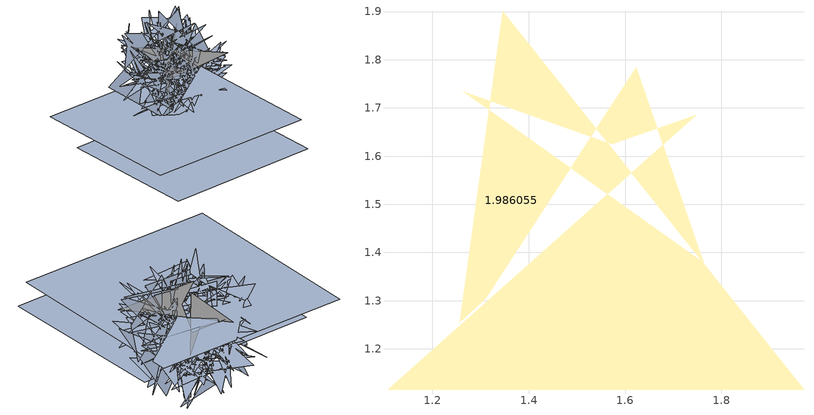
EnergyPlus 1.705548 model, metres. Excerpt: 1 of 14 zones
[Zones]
1.986055
 floor outside: 1.31,1.3,1.09 1.62,1.78,1.69 1.76,1.38,1.43 1.26,1.73,1.61 1.57,1.62,1.54 1.75,1.69,1.9 1.11,1.11,1.67 1.97,1.12,1.7 1.35,1.9,1.67 1.26,1.26,1.66
shading: 1.2,1.69,1.3 1.39,1.76,1.45 1.94,1.94,1.94 1.67,1.22,1.58 1.87,1.54,1.85 1.2,1.74,1.08 1.11,1.05,1.54 1.82,1.68,1.14 1.12,1.8,1.83 1.74,1.44,1.7 1.77,1.27,1.08 1.35,1.31,1.34 1.01,1.44,1.77 1.1,1.58,1.41 1.07,1.81,1.83 1.71,1.17,1.67 1.99,1.26,1.69 1.89,1.23,1.09 1.8,1.03,1.69 1.35,1.35,1.57 1.73,1.51,1.3 1.74,1.47,1.78 1.29,1.61,1.54 1.83,1.63,1.38 1.09,1.76,1.34 1.03,1.08,1.27 1.61,1.06,1.76 1.15,1.4,1.63 1.48,1.96,1.35 1.87,1.66,1.97 1.94,1.46,1.07 1.41,1.83,1.45 1.38,1.87,1.54 1.35,1.88,1.03 1.32,1.45,1.52 1.62,1.31,1.39 1.15,1.61,1.93 1.01,1.08,1.66 1.5,1.42,1.81 1.84,1.12,1.32 1.05,1.56,1.87 1.58,1,1.8 1.15,1.07,1.86 1.53,1.31,1.74 1.57,1.45,1.61 1.95,1.88,1.91 1.27,1.05,1.57 1.15,1.94,1.19 1.97,1.7,1.28 1.43,1.74,1.14 1.88,1.04,1.9 1.03,1.43,1.07 1.05,1.08,1.03 1.23,1.92,1.67 1.91,1.91,1.14 1.48,1.29,1.54 1.23,1.53,1.5 1.16,1.88,1.28 1.4,1.26,1.47 1.16,1.01,1.81 1.82,1.27,1.42 1.67,1.24,1.27 1.89,1.1,1.75 1.66,1.26,1.6 1.61,1.19,1.61 1.03,1.11,1.55 1.13,1.88,1.57 1.38,1.26,1.89 1.6,1.41,1.09 1.85,1.6,1.97 1.99,1.71,1.57 1.63,1.52,1.88 1.1,1.21,1.54 1.81,1.62,1.95 1.62,1.84,1.95 1.99,1.69,1.26 1.02,1.05,1.93 1.63,1.96,1.37 1.86,1.38,1.26 1.96,1.81,1.65 1.4,1.01,1.5 1.3,1.53,1.62 1.96,1.33,1.52 1.73,1.65,1.37 1.21,1.36,1.89 1.6,1.97,2 1.44,1.74,1.41 1.39,1.45,1.43 1.41,1.41,1.57 1.8,1.41,1.32 1.32,1.29,1.91 1.2,1.81,1.72 1.22,1.66,1.51 1.66,1.51,1.76 1.52,1.94,1.05 1.28,1.85,1.54 1.71,1.11,1.13 1.64,1.79,1.97 1.49,1.96,1.96 1.4,1.66,1.3 1.56,1.91,1.42 1.44,1.14,1.45 1.2,1.14,1.18 1.14,1.97,1.54 1.12,1.19,1.41 1.66,1.65,1.13 1.28,1.31,1.2 1.22,1.05,1.12 1.71,1.21,1.81 1.85,1.64,1.25 1.43,1.04,1.26 1.12,1.88,1.75 1.14,1.66,1.96 1.71,1.94,1.48 1.11,1.61,1.38 1.94,1.62,1.7 1.57,1.31,1.96 1.58,1.47,1.25 1.47,1.32,1.69 1.51,1.21,1.78; 1.16,1.03,1.37 1.48,1.88,1.94 1.73,1.36,1.59 1.02,1.09,1.72 1.55,1.31,1.91 1.42,1.21,1.32 1.23,1.68,1.99 1.55,1.1,1.68 1.41,1.26,1.27 1.47,1.39,1.51 1.16,1.1,1.84 1.39,1.06,1.01 1.48,1.55,1.58 1.7,1.93,1.97 1.36,1.57,1 1.96,2,1.09 1.34,1.44,1.3 1.21,1.2,1.46 1.68,1.96,1.54 1.96,1.9,1.36 1.34,1.77,1.03 1.56,1.22,1.9 1.6,1.25,1.22 1.03,1.11,1.25 1.88,1.31,1.71 1.44,1.62,1.34 1.12,1.92,1.26 1.46,1.91,1.34 1.87,1.25,1.89 1.59,1.86,1.32 1.81,1.67,1.3 1.29,1.38,1.83 1.47,1.07,1.4 1.97,1.74,1.39 1.23,1.28,1.62 1.57,1.53,1.13 1.07,1.49,1.18 1.19,1.12,1.91 1.48,1.85,1.66 1.95,1.63,1.85 1.54,1.87,1.41 1.17,1.9,1.08 1.13,1.17,1.73 1.43,1.85,1.96 1.71,1.67,1.84 1.09,1.28,1.28 1.25,1.4,2 1.45,1.09,1.17 1.07,1.32,1.42 1.52,1.22,1.58 1.83,1.03,1.73 1.14,1.09,1.66 1.82,1.2,1.17 1.87,1.17,1.52 1.37,1,1.77 1.91,1.84,1.96 1.04,1.99,1.25 1.05,1.07,1.23 1.74,1.16,1.28 1.23,1.13,1.13 1.21,1.17,1.37 1.4,1.59,1.65 1.28,1.91,1.7 1.67,1.41,1.21 1.93,1.88,1.37 1.87,1.6,1.12 1.16,1.16,1.04 1.2,1.96,1.84 1.93,1.89,1.05 1.42,1.89,1.16 1.01,1.46,1.28 1.76,1.18,1.25 1.27,1.95,1.36 1.7,1.21,1.51 1.77,1.47,1.18 1.02,1.24,1.36 1.83,1.35,1.68 1.97,1.43,1.47 1.77,1.57,1.25 1.43,1.92,1.25 1.07,1.64,1.48 1.29,1.09,1.38 1.15,1.85,1.93 1.57,1.75,1.81 2,1.77,1.14 1.93,1.08,1.48 1.4,1.24,1.13 1.62,1.32,1.68 1.39,1.32,1.1 1.01,1.67,1.91 1.27,1.92,1.97 1.22,1.93,1.41 1.3,1.06,1.19 1.5,1.72,1.03 1.86,1.03,1.72 1.47,1.43,1.87 1.78,1.8,1.25 1.29,1.16,1.97 1.98,1.58,1.06 1.27,1.34,1.95 1.86,1.34,1.99 1.71,1.75,1.41 1.78,1.6,1.56 1.84,1.2,1.46 1.8,1.86,1.09 1.13,1.04,1.65 1.55,1.59,1.43 1.5,1.19,1.3 1.57,1.42,1.58 1.93,1.6,1.87 1.91,1.17,1.47 1.76,1.98,1.91 1.56,1.75,1.43 1.63,1.53,1.73 1.1,1.02,1.33 1.61,1.84,1.9 1.6,1.32,1.4 1.34,1.19,1.11 1.65,1.05,1.02 1.01,1.01,1.02; 1.75,1.36,1.23 1.01,1.17,1.08 1.37,1.94,1.57 1.57,1.1,1.32 1.94,1.12,1.67 1.21,1.69,1.88 1.65,1.73,1 1.56,1.99,1.83 1.62,1.29,1.37 1.28,1.73,1.75 1.76,1.99,1.24 1.62,1.26,1.46 1.16,1.13,1.18 1.59,1.34,1.03 1.34,1.71,1.44 1.7,1.7,1.76 1.09,1.53,1.15 1.93,1.38,1.57 1.57,1.31,1.54 1.42,1.22,1.97 1.92,1.39,1.27 1.24,1.16,1.85 1.63,1.15,1.65 1.91,1.06,1.28 1.27,1.29,1.46 1.72,1.3,1.46 1.47,1.35,1.62 1.04,1.3,1.38 1.22,1.44,1.8 1.08,1.83,1.74 1.77,1.81,1.92 1.83,1.59,1.3 1.91,1.83,1.99 1.13,1.56,1.69 1.17,1.53,1.76 1.11,1.11,1.39 1.42,1.66,1.14 1.51,1.69,1.19 1.78,1.13,1.42 1.46,1.83,1.69 1.87,1.02,1.68 1.83,1.64,1.37 1.88,1.69,1.89 1.35,1,1.41 1.79,1.77,1.67 1.87,1.21,1.29 1.94,1.76,1.71 1.6,1.85,1.78 1.7,1.77,1.23 1.21,1.9,1.91 1.83,1.65,1.09 1.04,1.6,1.05 1.99,1.28,1.3 1.96,1.52,1.19 1.31,1.04,1.24 1.41,1.71,1.84 1.04,1.61,1.62 1.85,1.08,1.56 1.77,1.68,1.05 1.56,1.32,1.64 1.56,1.07,1.95 1.51,1.87,1.6 1.2,1.52,1.86 1.85,1.01,1.62 1.21,1.12,1.58 1.03,1.83,1.91 1.45,1.97,1.64 1.84,1.8,1.69 1.44,1.81,1.05 1.74,1.16,1.33 1.69,1.46,1.3 1.22,1.35,1.79 1.64,1.46,1.12 1.25,1.18,1.35 1.15,1.22,1.35 1.93,1.47,1.43 1.46,1.53,1.04 1.79,1.43,1.78 1.12,1.32,1.69 1.64,1.84,1.5 1.43,1.87,1 1.7,1.04,1.64 1.17,1.03,1.8 1.41,1.02,1.29 1.84,1.08,1.89 1.27,1.35,1.4 1.62,1.27,1.03 1.57,1.64,1.83 1.8,1.19,1.26 1.77,1.73,1.33 1.31,1.48,1.27 1.97,1.91,1.39 1.68,1.62,1.58 1.75,1.75,1.23 1.56,1.66,1.74 1.3,1.38,1.32 1.62,1.31,1.71 1.57,1.46,1.31 1.41,1.61,1.18 1.86,1.87,1.07 1.48,1.15,1.62 1.23,1.08,1.39 1.09,1.56,1.12 1.43,1.74,1.49 1.89,1.7,1.4 1.39,1.81,1.3 1.78,1.9,1.57 1.44,1.38,1.37 1.64,1.02,1.49 1.68,1.95,1.58 1.6,1.25,1.84 1.4,1.9,1.27 1.27,1.92,1.17 1.25,1.27,1.36 1.8,1.77,1.65 1.6,1.19,1.52 1.94,1.37,1.25 1.53,1.6,1.57 1.29,1.7,1.49 1.99,1.06,1.57; 1.9,-0.15,1.42 1.96,1.7,1.36 0,1.76,1.36 -0.06,-0.09,1.42; 1.88,-0.28,1.13 1.91,1.4,1.08 0.1,1.44,1.08 0.06,-0.25,1.13
[WindowProperty:AirflowControl]
1.83516: Airflow Source=1.6477; Airflow Destination=1.914851; Maximum Flow Rate {m3/s-m}=1.68658; Airflow Control Type=1.58935; Airflow Is Scheduled=1.414669; Airflow Multiplier Schedule=1.775321
[WindowProperty:StormWindow]
Window=1.988366; Storm Glass Layer=1.610445; Distance Between Storm Glass Layer and Adjacent Glass {m}=1.259529; Month that Storm Glass Layer is Put On=1.453817; Day of Month that Storm Glass Layer is Put On=1.38383; Month that Storm Glass Layer is Taken Off=1.242656; Day of Month that Storm Glass Layer is Taken Off=1.157085
[Zone]
1.776584: Type=1.585071; Multiplier=1.302202; Ceiling Height {m}=1.176137; Volume {m3}=1.415844; Floor Area {m2}=1.299691; Zone Inside Convection Algorithm=1.276751; Zone Outside Convection Algorithm=1.147267; Part of Total Floor Area=1.068129
[ZoneGroup]
1.737555: Zone List=1.776087; Zone List Multiplier=1.647977
[WindowShadingControl]
1.629447: Zone=1.00843; Shading Type=1.380292; Construction with Shading=1.243748; Shading Control Type=1.432373; Schedule=1.217022; Setpoint {W/m2, W or deg C}=1.749; Shading Control Is Scheduled=1.68279; Glare Control Is Active=1.729748; Shading Device Material=1.731391; Type of Slat Angle Control for Blinds=1.23641; Slat Angle Schedule=1.379008; Setpoint 2 {W/m2 or deg C}=1.415753; Daylighting Control Object=1.599402; Multiple Surface Control Type=1.104302; Fenestration Surface 1=1.609562; Fenestration Surface 2=1.471406; Fenestration Surface 3=1.4405; Fenestration Surface 4=1.806837; Fenestration Surface 5=1.074464; Fenestration Surface 6=1.60917; Fenestration Surface 7=1.679796; Fenestration Surface 8=1.381188; Fenestration Surface 9=1.724703; Fenestration Surface 10=1.788579
[InternalMass]
1.628579: Construction=1.507249; Zone=1.179283; Surface Area {m2}=1.676548
[SurfaceProperty:HeatBalanceSourceTerm]
1.774439: Inside Face Heat Source Term Schedule=1.933377; Outside Face Heat Source Term Schedule=1.747273
[SurfaceControl:MovableInsulation]
Insulation Type=1.120954; Surface=1.491307; Material=1.093565; Schedule=1.584337
[SurfaceProperty:OtherSideCoefficients]
1.906884: Combined Convective/Radiative Film Coefficient {W/m2-K}=1.49216; Constant Temperature {C}=1.265079; Constant Temperature Coefficient=1.797578; External Dry-Bulb Temperature Coefficient=1.333809; Ground Temperature Coefficient=1.261434; Wind Speed Coefficient=1.057111; Zone Air Temperature Coefficient=1.371923; Constant Temperature Schedule=1.009456; Sinusoidal Variation of Constant Temperature Coefficient=1.288448; Period of Sinusoidal Variation {hr}=1.064203; Previous Other Side Temperature Coefficient=1.336241; Minimum Other Side Temperature Limit {C}=1.409716; Maximum Other Side Temperature Limit {C}=1.458028
[SurfaceProperty:OtherSideConditionsModel]
1.694377: Type of Modeling=1.278971
[SurfaceProperty:Underwater]
1.331769: Distance from Surface Centroid to Leading Edge of Boundary Layer {m}=1.691135; Free Stream Water Temperature Schedule {C}=1.247254; Free Stream Water Velocity Schedule {m/s}=1.113749
[Foundation:Kiva]
1.597211: Interior Horizontal Insulation Material=1.835486; Interior Horizontal Insulation Depth {m}=1.242182; Interior Horizontal Insulation Width {m}=1.095031; Interior Vertical Insulation Material=1.005173; Interior Vertical Insulation Depth {m}=1.806179; Exterior Horizontal Insulation Material=1.99636; Exterior Horizontal Insulation Depth {m}=1.083716; Exterior Horizontal Insulation Width {m}=1.535453; Exterior Vertical Insulation Material=1.976325; Exterior Vertical Insulation Depth {m}=1.452965; Wall Height Above Grade {m}=1.062778; Wall Depth Below Slab {m}=1.801638; Footing Wall Construction=1.817662; Footing Material=1.259275; Footing Depth {m}=1.902881; Custom Block 1 Material=1.754228; Custom Block 1 Depth {m}=1.79119; Custom Block 1 X Position {m}=1.094794; Custom Block 1 Z Position {m}=1.378013; Custom Block 2 Material=1.633763; Custom Block 2 Depth {m}=1.48779; Custom Block 2 X Position {m}=1.249378; Custom Block 2 Z Position {m}=1.431107; Custom Block 3 Material=1.173947; Custom Block 3 Depth {m}=1.018852; Custom Block 3 X Position {m}=1.45136; Custom Block 3 Z Position {m}=1.689663; Custom Block 4 Material=1.054771; Custom Block 4 Depth {m}=1.656896; Custom Block 4 X Position {m}=1.945673; Custom Block 4 Z Position {m}=1.231381; Custom Block 5 Material=1.605643; Custom Block 5 Depth {m}=1.726204; Custom Block 5 X Position {m}=1.821979; Custom Block 5 Z Position {m}=1.599778; Custom Block 6 Material=1.758509; Custom Block 6 Depth {m}=1.743437; Custom Block 6 X Position {m}=1.59279; Custom Block 6 Z Position {m}=1.069818; Custom Block 7 Material=1.250978; Custom Block 7 Depth {m}=1.808266; Custom Block 7 X Position {m}=1.021593; Custom Block 7 Z Position {m}=1.163533; Custom Block 8 Material=1.079449; Custom Block 8 Depth {m}=1.243995; Custom Block 8 X Position {m}=1.200981; Custom Block 8 Z Position {m}=1.415655; Custom Block 9 Material=1.202236; Custom Block 9 Depth {m}=1.488183; Custom Block 9 X Position {m}=1.880769; Custom Block 9 Z Position {m}=1.38923; Custom Block 10 Material=1.49269; Custom Block 10 Depth {m}=1.233276; Custom Block 10 X Position {m}=1.046125; Custom Block 10 Z Position {m}=1.941256
[Foundation:Kiva:Settings]
Soil Conductivity {W/m-K}=1.942328; Soil Density {kg/m3}=1.817224; Soil Specific Heat {J/kg-K}=1.745696; Ground Solar Absorptivity=1.738295; Ground Thermal Absorptivity=1.113954; Ground Surface Roughness {m}=1.864113; Far-Field Width {m}=1.169728; Deep-Ground Boundary Condition=1.022109; Deep-Ground Depth {m}=1.844788; Minimum Cell Dimension {m}=1.174784; Maximum Cell Growth Coefficient=1.978193; Simulation Timestep=1.625277
[SurfaceProperty:ExposedFoundationPerimeter]
1.199589: Exposed Perimeter Calculation Method=1.867463; Total Exposed Perimeter {m}=1.878917; Exposed Perimeter Fraction=1.236827; Surface Segment 1 Exposed=1.673778; Surface Segment 2 Exposed=1.768382; Surface Segment 3 Exposed=1.4557; Surface Segment 4 Exposed=1.917854; Surface Segment 5 Exposed=1.646567; Surface Segment 6 Exposed=1.052407; Surface Segment 7 Exposed=1.246446; Surface Segment 8 Exposed=1.867149; Surface Segment 9 Exposed=1.084081; Surface Segment 10 Exposed=1.133662
[SurfaceProperty:ExteriorNaturalVentedCavity]
1.719958: Boundary Conditions Model=1.129353; Area Fraction of Openings=1.374252; Thermal Emissivity of Exterior Baffle Material=1.657803; Solar Absorbtivity of Exterior Baffle=1.439901; Height Scale for Buoyancy-Driven Ventilation {m}=1.132853; Effective Thickness of Cavity Behind Exterior Baffle {m}=1.123761; Ratio of Actual Surface Area to Projected Surface Area=1.379247; Roughness of Exterior Surface=1.615659; Effectiveness for Perforations with Respect to Wind=1.835316; Discharge Coefficient for Openings with Respect to Buoyancy Driven Flow=1.577162; Surface 1=1.586671; Surface 2=1.540505; Surface 3=1.669421; Surface 4=1.49892; Surface 5=1.799181; Surface 6=1.219627; Surface 7=1.932103; Surface 8=1.060727; Surface 9=1.314199; Surface 10=1.323253
[SurfaceProperty:SolarIncidentInside]
1.925182: Surface=1.419626; Construction=1.473097; Inside Surface Incident Sun Solar Radiation Schedule=1.389773
[SurfaceProperty:LocalEnvironment]
1.345983: Exterior Surface=1.546138; External Shading Fraction Schedule=1.176813; Surrounding Surfaces Object=1.278867
[ZoneProperty:LocalEnvironment]
1.302384: Zone=1.651484
[SurfaceProperty:SurroundingSurfaces]
1.33135: Sky View Factor=1.770212; Sky Temperature Schedule=1.464064; Ground View Factor=1.038696; Ground Temperature Schedule=1.283734; Surrounding Surface 1=1.829322; Surrounding Surface 1 View Factor=1.787955; Surrounding Surface 1 Temperature Schedule=1.813361; Surrounding Surface 2=1.970725; Surrounding Surface 2 View Factor=1.98539; Surrounding Surface 2 Temperature Schedule=1.918628; Surrounding Surface 3=1.874712; Surrounding Surface 3 View Factor=1.676564; Surrounding Surface 3 Temperature Schedule=1.448194; Surrounding Surface 4=1.039249; Surrounding Surface 4 View Factor=1.23575; Surrounding Surface 4 Temperature Schedule=1.67475; Surrounding Surface 5=1.459738; Surrounding Surface 5 View Factor=1.236305; Surrounding Surface 5 Temperature Schedule=1.199513; Surrounding Surface 6=1.368665; Surrounding Surface 6 View Factor=1.872379; Surrounding Surface 6 Temperature Schedule=1.765228; Surrounding Surface 7=1.562207; Surrounding Surface 7 View Factor=1.682197; Surrounding Surface 7 Temperature Schedule=1.976949; Surrounding Surface 8=1.566021; Surrounding Surface 8 View Factor=1.066322; Surrounding Surface 8 Temperature Schedule=1.700369; Surrounding Surface 9=1.580882; Surrounding Surface 9 View Factor=1.028882; Surrounding Surface 9 Temperature Schedule=1.103766; Surrounding Surface 10=1.55996; Surrounding Surface 10 View Factor=1.336338; Surrounding Surface 10 Temperature Schedule=1.009827
[ZoneProperty:UserViewFactors:bySurfaceName]
1.841977: From Surface 1=1.034537; To Surface 1=1.594978; View Factor 1=1.936788; From Surface 2=1.529461; To Surface 2=1.834634; View Factor 2=1.857041; From Surface 3=1.413538; To Surface 3=1.560393; View Factor 3=1.608291; From Surface 4=1.186705; To Surface 4=1.722643; View Factor 4=1.988791; From Surface 5=1.50596; To Surface 5=1.195113; View Factor 5=1.843168; From Surface 6=1.439958; To Surface 6=1.964226; View Factor 6=1.635014; From Surface 7=1.329375; To Surface 7=1.813615; View Factor 7=1.59643; From Surface 8=1.72888; To Surface 8=1.326342; View Factor 8=1.237019; From Surface 9=1.333298; To Surface 9=1.747035; View Factor 9=1.835597; From Surface 10=1.268092; To Surface 10=1.813563; View Factor 10=1.835781; From Surface 11=1.230735; To Surface 11=1.348547; View Factor 11=1.02459; From Surface 12=1.095521; To Surface 12=1.023048; View Factor 12=1.507009; From Surface 13=1.193004; To Surface 13=1.908885; View Factor 13=1.877147; From Surface 14=1.312142; To Surface 14=1.92531; View Factor 14=1.518852; From Surface 15=1.876591; To Surface 15=1.075775; View Factor 15=1.598522; From Surface 16=1.856881; To Surface 16=1.039505; View Factor 16=1.306026; From Surface 17=1.000788; To Surface 17=1.621031; View Factor 17=1.084214; From Surface 18=1.410426; To Surface 18=1.222012; View Factor 18=1.604088; From Surface 19=1.444859; To Surface 19=1.649046; View Factor 19=1.794482; From Surface 20=1.271688; To Surface 20=1.53703; View Factor 20=1.337621; A42=1.083493; A43=1.590445; N21=1.273385; A44=1.300675; A45=1.927974; N22=1.106075; A46=1.829278; A47=1.574646; N23=1.53111; A48=1.271519; A49=1.658384; N24=1.361011; A50=1.600971; A51=1.025072; N25=1.758322; A52=1.22941; A53=1.741132; N26=1.618503; A54=1.186281; A55=1.570776; N27=1.091305; A56=1.695183; A57=1.824648; N28=1.30045; A58=1.217955; A59=1.618212; N29=1.396628; A60=1.811317; A61=1.254933; N30=1.048537; A62=1.731872; A63=1.176925; N31=1.294097; A64=1.773087; A65=1.2821; N32=1.604609; A66=1.025937; A67=1.782888; N33=1.88673; A68=1.13862; A69=1.630202; N34=1.601195; A70=1.788498; A71=1.613248; N35=1.916524; A72=1.861614; A73=1.899086; N36=1.855946; A74=1.715042; A75=1.136228; N37=1.314747; A76=1.140457; A77=1.517027; N38=1.01372; A78=1.081929; A79=1.889937; N39=1.365509; A80=1.427501; A81=1.212899; N40=1.630083; A82=1.995901; A83=1.233834; N41=1.951371; A84=1.192254; A85=1.226624; N42=1.039957; A86=1.288129; A87=1.1666; N43=1.59973; A88=1.282211; A89=1.726652; N44=1.605182; A90=1.271531; A91=1.554162; N45=1.298738; A92=1.975104; A93=1.153221; N46=1.184729; A94=1.830133; A95=1.361632; N47=1.3015; A96=1.066306; A97=1.456152; N48=1.921319; A98=1.559204; A99=1.732892; N49=1.387305; A100=1.585137; A101=1.445925; N50=1.688207; A102=1.924922; A103=1.011593; N51=1.298638; A104=1.983829; A105=1.726779; N52=1.789859; A106=1.662326; A107=1.047306; N53=1.322723; A108=1.892897; A109=1.930604; N54=1.760293; A110=1.880294; A111=1.380583; N55=1.236346; A112=1.786669; A113=1.220356; N56=1.35283; A114=1.592309; A115=1.150665; N57=1.082714; A116=1.152718; A117=1.281757; N58=1.064988; A118=1.641747; A119=1.819614; N59=1.499086; A120=1.008948; A121=1.272027; N60=1.7923; A122=1.240452; A123=1.056579; N61=1.563946; A124=1.862097; A125=1.444392; N62=1.45477; A126=1.589345; A127=1.375989; N63=1.382451; A128=1.451384; A129=1.417131; N64=1.689751; A130=1.299807; A131=1.373386; N65=1.878908; A132=1.871071; A133=1.305898; N66=1.954968; A134=1.5846; A135=1.652675; N67=1.515041; A136=1.915674; A137=1.188078; N68=1.635454; A138=1.437063; A139=1.788524; N69=1.902781; A140=1.74159; A141=1.617924; N70=1.998139; A142=1.267344; A143=1.917676; N71=1.53034; A144=1.188867; A145=1.161223; N72=1.087845; A146=1.714413; A147=1.802909; N73=1.070319; A148=1.356895; A149=1.16825; N74=1.90844; A150=1.602603; A151=1.463412; N75=1.988591; A152=1.277738; A153=1.253742; N76=1.482897; A154=1.261436; A155=1.715308; N77=1.422722; A156=1.780889; A157=1.202665; N78=1.636005; A158=1.677475; A159=1.216091; N79=1.548668; A160=1.893163; A161=1.270504; N80=1.593498; A162=1.196966; A163=1.856715; N81=1.904507; A164=1.367514; A165=1.09684; N82=1.741321; A166=1.748002; A167=1.595087; N83=1.389952; A168=1.184495; A169=1.700952; N84=1.138826; A170=1.800973; A171=1.074724; N85=1.91039; A172=1.120129; A173=1.278205; N86=1.6296; A174=1.536047; A175=1.62231; N87=1.88421; A176=1.723939; A177=1.76597; N88=1.643722; A178=1.936431; A179=1.467909; N89=1.082155; A180=1.300879; A181=1.397821; N90=1.035156; A182=1.776167; A183=1.281587; N91=1.517464; A184=1.740925; A185=1.714766; N92=1.548066; A186=1.721201; A187=1.370191; N93=1.355532; A188=1.290073; A189=1.752259; N94=1.755778; A190=1.012492; A191=1.128032; N95=1.061869; A192=1.606488; A193=1.371742; N96=1.566153; A194=1.449899; A195=1.585222; N97=1.257072; A196=1.695562; A197=1.95547; N98=1.63711; A198=1.645595; A199=1.147424; N99=1.99759; A200=1.567635; A201=1.933369; N100=1.296067; A202=1.765773; A203=1.870752; N101=1.45102; A204=1.712108; A205=1.860666; N102=1.807021; A206=1.229371; A207=1.86558; N103=1.184673; A208=1.731727; A209=1.015065; N104=1.079054; A210=1.082583; A211=1.673009; N105=1.536191; A212=1.730764; A213=1.73219; N106=1.159979; A214=1.017907; A215=1.707734; N107=1.784922; A216=1.300853; A217=1.948068; N108=1.108902; A218=1.256467; A219=1.111073; N109=1.092848; A220=1.198245; A221=1.667392; N110=1.091433; A222=1.762365; A223=1.607905; N111=1.433775; A224=1.056201; A225=1.326311; N112=1.791311; A226=1.507824; A227=1.211251; N113=1.979571; A228=1.726308; A229=1.268507; N114=1.482179; A230=1.757849; A231=1.868279; N115=1.662175; A232=1.092437; A233=1.803298; N116=1.353271; A234=1.593184; A235=1.391449; N117=1.880138; A236=1.451121; A237=1.564526; N118=1.932745; A238=1.140285; A239=1.268579; N119=1.56845; A240=1.802077; A241=1.138977; N120=1.702435; A242=1.227086; A243=1.195553; N121=1.100395
[GroundHeatTransfer:Control]
1.642643: Run Basement Preprocessor=1.183075; Run Slab Preprocessor=1.247754
[GroundHeatTransfer:Slab:Materials]
NMAT: Number of materials=1.433293; ALBEDO: Surface Albedo: No Snow=1.425445; ALBEDO: Surface Albedo: Snow=1.740187; EPSLW: Surface Emissivity: No Snow=1.109866; EPSLW: Surface Emissivity: Snow=1.496617; Z0: Surface Roughness: No Snow {cm}=1.536498; Z0: Surface Roughness: Snow {cm}=1.753952; HIN: Indoor HConv: Downward Flow {W/m2-K}=1.277797; HIN: Indoor HConv: Upward {W/m2-K}=1.615136
[GroundHeatTransfer:Slab:MatlProps]
RHO: Slab Material density {kg/m3}=1.563997; RHO: Soil Density {kg/m3}=1.772284; CP: Slab CP {J/kg-K}=1.170312; CP: Soil CP {J/kg-K}=1.345063; TCON: Slab k {W/m-K}=1.401803; TCON: Soil k {W/m-K}=1.426102
[GroundHeatTransfer:Slab:BoundConds]
EVTR: Is surface evapotranspiration modeled=1.957148; FIXBC: is the lower boundary at a fixed temperature=1.989682; TDEEPin {C}=1.702565; USRHflag: Is the ground surface h specified by the user?=1.06996; USERH: User specified ground surface heat transfer coefficient {W/m2-K}=1.637146
[GroundHeatTransfer:Slab:BldgProps]
IYRS: Number of years to iterate=1.364973; Shape: Slab shape=1.580845; HBLDG: Building height {m}=1.67267; TIN1: January Indoor Average Temperature Setpoint {C}=1.366372; TIN2: February Indoor Average Temperature Setpoint {C}=1.815233; TIN3: March Indoor Average Temperature Setpoint {C}=1.566245; TIN4: April Indoor Average Temperature Setpoint {C}=1.957923; TIN5: May Indoor Average Temperature Setpoint {C}=1.036245; TIN6: June Indoor Average Temperature Setpoint {C}=1.478708; TIN7: July Indoor Average Temperature Setpoint {C}=1.806532; TIN8: August Indoor Average Temperature Setpoint {C}=1.794923; TIN9: September Indoor Average Temperature Setpoint {C}=1.101661; TIN10: October Indoor Average Temperature Setpoint {C}=1.803213; TIN11: November Indoor Average Temperature Setpoint {C}=1.520761; TIN12: December Indoor Average Temperature Setpoint {C}=1.839004; TINAmp: Daily Indoor sine wave variation amplitude {deltaC}=1.659115; ConvTol: Convergence Tolerance=1.311759
[GroundHeatTransfer:Slab:Insulation]
RINS: R value of under slab insulation {m2-K/W}=1.702401; DINS: Width of strip of under slab insulation {m}=1.422258; RVINS: R value of vertical insulation {m2-K/W}=1.774832; ZVINS: Depth of vertical insulation {m}=1.618174; IVINS: Flag: Is there vertical insulation=1.07246
[GroundHeatTransfer:Slab:EquivalentSlab]
APRatio: The area to perimeter ratio for this slab {m}=1.694161; SLABDEPTH: Thickness of slab on grade {m}=1.062884; CLEARANCE: Distance from edge of slab to domain edge {m}=1.692737; ZCLEARANCE: Distance from bottom of slab to domain bottom {m}=1.282611
[GroundHeatTransfer:Slab:AutoGrid]
SLABX: X dimension of the building slab {m}=1.012194; SLABY: Y dimension of the building slab {m}=1.513325; SLABDEPTH: Thickness of slab on grade {m}=1.377792; CLEARANCE: Distance from edge of slab to domain edge {m}=1.368315; ZCLEARANCE: Distance from bottom of slab to domain bottom {m}=1.582475
[GroundHeatTransfer:Slab:ManualGrid]
NX: Number of cells in the X direction=1.570306; NY: Number of cells in the Y direction=1.153381; NZ: Number of cells in the Z direction=1.451948; IBOX: X direction cell indicator of slab edge=1.350375; JBOX: Y direction cell indicator of slab edge=1.460208
[GroundHeatTransfer:Slab:XFACE]
N1=1.152866; N2=1.695924; N3=1.141153; N4=1.76976; N5=1.428555; N6=1.505821; N7=1.050571; N8=1.274171; N9=1.467324; N10=1.983509; N11=1.085527; N12=1.01525; N13=1.956246; N14=1.630267; N15=1.054676; N16=1.629532; N17=1.798215; N18=1.299917; N19=1.709055; N20=1.926404; N21=1.377568; N22=1.401944; N23=1.13271; N24=1.716231; N25=1.075715; N26=1.354622; N27=1.383319; N28=1.888477; N29=1.03676; N30=1.288139; N31=1.382817; N32=1.739835; N33=1.183126; N34=1.997722; N35=1.058025; N36=1.552347; N37=1.481184; N38=1.146761; N39=1.731268; N40=1.421535
[GroundHeatTransfer:Slab:YFACE]
N1=1.456873; N2=1.719938; N3=1.761005; N4=1.334519; N5=1.961329; N6=1.726346; N7=1.432455; N8=1.498148; N9=1.186507; N10=1.152618; N11=1.098217; N12=1.917121; N13=1.930808; N14=1.166053; N15=1.5689; N16=1.222115; N17=1.114703; N18=1.567736; N19=1.753743; N20=1.747907; N21=1.54636; N22=1.495668; N23=1.551246; N24=1.861502; N25=1.937263; N26=1.377889; N27=1.989789; N28=1.540257; N29=1.167847; N30=1.135601; N31=1.618263; N32=1.200002; N33=1.803112; N34=1.636299; N35=1.146688; N36=1.773173; N37=1.858258; N38=1.396888; N39=1.336846; N40=1.03693
[GroundHeatTransfer:Slab:ZFACE]
N1=1.814301; N2=1.536814; N3=1.142897; N4=1.191285; N5=1.883706; N6=1.981187; N7=1.102013; N8=1.687227; N9=1.526006; N10=1.913907; N11=1.974997; N12=1.304847; N13=1.21343; N14=1.480785; N15=1.636911; N16=1.481461; N17=1.446527; N18=1.742675; N19=1.217697; N20=1.889738; N21=1.019793; N22=1.878592; N23=1.492807; N24=1.265823; N25=1.537291
[GroundHeatTransfer:Basement:SimParameters]
F: Multiplier for the ADI solution=1.638841; IYRS: Maximum number of yearly iterations:=1.523826
[GroundHeatTransfer:Basement:MatlProps]
NMAT: Number of materials in this domain=1.487462; Density for Foundation Wall {kg/m3}=1.178282; density for Floor Slab {kg/m3}=1.048142; density for Ceiling {kg/m3}=1.549097; density for Soil {kg/m3}=1.902128; density for Gravel {kg/m3}=1.712847; density for Wood {kg/m3}=1.358753; Specific heat for foundation wall {J/kg-K}=1.124344; Specific heat for floor slab {J/kg-K}=1.905147; Specific heat for ceiling {J/kg-K}=1.767512; Specific heat for soil {J/kg-K}=1.253597; Specific heat for gravel {J/kg-K}=1.513301; Specific heat for wood {J/kg-K}=1.767819; Thermal conductivity for foundation wall {W/m-K}=1.340873; Thermal conductivity for floor slab {W/m-K}=1.299384; Thermal conductivity for ceiling {W/m-K}=1.328332; thermal conductivity for soil {W/m-K}=1.715547; thermal conductivity for gravel {W/m-K}=1.569221; thermal conductivity for wood {W/m-K}=1.64974
[GroundHeatTransfer:Basement:Insulation]
REXT: R Value of any exterior insulation {m2-K/W}=1.421062; INSFULL: Flag: Is the wall fully insulated?=1.255961
[GroundHeatTransfer:Basement:SurfaceProps]
ALBEDO: Surface albedo for No snow conditions=1.742168; ALBEDO: Surface albedo for snow conditions=1.99833; EPSLN: Surface emissivity No Snow=1.022996; EPSLN: Surface emissivity with Snow=1.757042; VEGHT: Surface roughness No snow conditions {cm}=1.568272; VEGHT: Surface roughness Snow conditions {cm}=1.781983; PET: Flag, Potential evapotranspiration on?=1.13615
[GroundHeatTransfer:Basement:BldgData]
DWALL: Wall thickness {m}=1.275247; DSLAB: Floor slab thickness {m}=1.690659; DGRAVXY: Width of gravel pit beside basement wall {m}=1.633815; DGRAVZN: Gravel depth extending above the floor slab {m}=1.17367; DGRAVZP: Gravel depth below the floor slab {m}=1.633635
[GroundHeatTransfer:Basement:Interior]
COND: Flag: Is the basement conditioned?=1.452652; HIN: Downward convection only heat transfer coefficient {W/m2-K}=1.08636; HIN: Upward convection only heat transfer coefficient {W/m2-K}=1.85046; HIN: Horizontal convection only heat transfer coefficient {W/m2-K}=1.749992; HIN: Downward combined (convection and radiation) heat transfer coefficient {W/m2-K}=1.913396; HIN: Upward combined (convection and radiation) heat transfer coefficient {W/m2-K}=1.524687; HIN: Horizontal combined (convection and radiation) heat transfer coefficient {W/m2-K}=1.323809
[GroundHeatTransfer:Basement:ComBldg]
January average temperature {C}=1.214955; February average temperature {C}=1.113477; March average temperature {C}=1.389531; April average temperature {C}=1.584012; May average temperature {C}=1.120138; June average temperature {C}=1.590554; July average temperature {C}=1.630417; August average temperature {C}=1.094996; September average temperature {C}=1.136257; October average temperature {C}=1.144983; November average temperature {C}=1.408783; December average temperature {C}=1.684949; Daily variation sine wave amplitude {deltaC}=1.841252
[GroundHeatTransfer:Basement:EquivSlab]
APRatio: The area to perimeter ratio for this slab {m}=1.855436; EquivSizing: Flag=1.051105
[GroundHeatTransfer:Basement:EquivAutoGrid]
CLEARANCE: Distance from outside of wall to edge of 3-D ground domain {m}=1.686939; SlabDepth: Thickness of the floor slab {m}=1.298418; BaseDepth: Depth of the basement wall below grade {m}=1.344534
[GroundHeatTransfer:Basement:AutoGrid]
CLEARANCE: Distance from outside of wall to edge, {m}=1.252024; SLABX: X dimension of the building slab {m}=1.329542; SLABY: Y dimension of the building slab {m}=1.884525; ConcAGHeight: Height of the foundation wall above grade {m}=1.294466; SlabDepth: Thickness of the floor slab {m}=1.527471; BaseDepth: Depth of the basement wall below grade {m}=1.377468
[GroundHeatTransfer:Basement:ManualGrid]
NX: Number of cells in the X direction: 20]=1.367943; NY: Number of cells in the Y direction: 20]=1.212618; NZAG: Number of cells in the Z direction. above grade: 4 Always]=1.91779; NZBG: Number of cells in Z direction. below grade: 10-35]=1.022184; IBASE: X direction cell indicator of slab edge: 5-20]=1.236772; JBASE: Y direction cell indicator of slab edge: 5-20]=1.447196; KBASE: Z direction cell indicator of the top of the floor slab: 5-20]=1.940865
[GroundHeatTransfer:Basement:XFACE]
N1=1.022541; N2=1.276961; N3=1.452849; N4=1.795242; N5=1.095397; N6=1.400437; N7=1.3063; N8=1.813258; N9=1.556241; N10=1.723226; N11=1.471965; N12=1.164163; N13=1.209823; N14=1.893584; N15=1.817581; N16=1.807248; N17=1.490774; N18=1.670116; N19=1.879829; N20=1.694966; N21=1.854232; N22=1.749906; N23=1.379963; N24=1.226058; N25=1.416471; N26=1.846636; N27=1.98943; N28=1.948684; N29=1.84552; N30=1.018718; N31=1.345498; N32=1.513536; N33=1.501791; N34=1.247415; N35=1.31688; N36=1.876977; N37=1.828705; N38=1.264963; N39=1.519361; N40=1.754155; N41=1.993316; N42=1.632705; N43=1.081419; N44=1.322132
[GroundHeatTransfer:Basement:YFACE]
N1=1.776933; N2=1.069207; N3=1.659853; N4=1.173011; N5=1.715751; N6=1.028387; N7=1.705408; N8=1.517058; N9=1.491472; N10=1.527641; N11=1.9784; N12=1.635828; N13=1.57193; N14=1.225964; N15=1.314337; N16=1.58529; N17=1.101717; N18=1.752081; N19=1.639552; N20=1.148952; N21=1.042809; N22=1.282565; N23=1.236819; N24=1.040988; N25=1.565188; N26=1.369969; N27=1.260986; N28=1.359358; N29=1.68747; N30=1.020944; N31=1.504592; N32=1.288938; N33=1.167529; N34=1.024371; N35=1.413502; N36=1.054643; N37=1.643121; N38=1.52948; N39=1.35252; N40=1.12455; N41=1.02251; N42=1.873979; N43=1.121025; N44=1.663028
[GroundHeatTransfer:Basement:ZFACE]
N1=1.125093; N2=1.662177; N3=1.71859; N4=1.233859; N5=1.572025; N6=1.093109; N7=1.360608; N8=1.753363; N9=1.926844; N10=1.538663; N11=1.743917; N12=1.693525; N13=1.086094; N14=1.371702; N15=1.562425; N16=1.535119; N17=1.919955; N18=1.044193; N19=1.272737; N20=1.470833; N21=1.162862; N22=1.415326; N23=1.109777; N24=1.358394; N25=1.554134; N26=1.329645; N27=1.352415; N28=1.923693; N29=1.228597; N30=1.445171; N31=1.839091; N32=1.213911; N33=1.357212; N34=1.311524; N35=1.733439; N36=1.300641; N37=1.037695; N38=1.698053; N39=1.539916; N40=1.233017
[RoomAirModelType]
1.435147: Zone=1.171958; Room-Air Modeling Type=1.369422; Air Temperature Coupling Strategy=1.240836
[RoomAir:TemperaturePattern:UserDefined]
1.172675: Zone=1.926415; Availability Schedule=1.454929; Pattern Control Schedule=1.187685
[RoomAir:TemperaturePattern:ConstantGradient]
Room Air Temperature Pattern Constant Gradient=1.97202; Control Integer for Pattern Control Schedule=1.858701; Thermostat Offset {deltaC}=1.917102; Return Air Offset {deltaC}=1.274065; Exhaust Air Offset {deltaC}=1.544181; Temperature Gradient {K/m}=1.898322
[RoomAir:TemperaturePattern:TwoGradient]
Room Air Temperature Pattern Two Gradient=1.77993; Control Integer for Pattern Control Schedule=1.990514; Thermostat Height {m}=1.730039; Return Air Height {m}=1.585133; Exhaust Air Height {m}=1.236343; Temperature Gradient Lower Bound {K/m}=1.320736; Temperature Gradient Upper  Bound {K/m}=1.890983; Gradient Interpolation Mode=1.897466; Upper Temperature Bound {C}=1.163845; Lower Temperature Bound {C}=1.194725; Upper Heat Rate Bound {W}=1.549536; Lower Heat Rate Bound {W}=1.330256
[RoomAir:TemperaturePattern:NondimensionalHeight]
1.890133: Control Integer for Pattern Control Schedule=1.191886; Thermostat Offset {deltaC}=1.279976; Return Air Offset {deltaC}=1.223163; Exhaust Air Offset {deltaC}=1.208726; Pair 1 Zeta Nondimensional Height=1.494165; Pair 1 Delta Adjacent Air Temperature {deltaC}=1.848967; Pair 2 Zeta Nondimensional Height=1.3387; Pair 2 Delta Adjacent Air Temperature {deltaC}=1.644586; Pair 3 Zeta Nondimensional Height=1.089174; Pair 3 Delta Adjacent Air Temperature {deltaC}=1.606179; Pair 4 Zeta Nondimensional Height=1.690356; Pair 4 Delta Adjacent Air Temperature {deltaC}=1.969747; Pair 5 Zeta Nondimensional Height=1.223309; Pair 5 Delta Adjacent Air Temperature {deltaC}=1.124915; Pair 6 Zeta Nondimensional Height=1.620719; Pair 6 Delta Adjacent Air Temperature {deltaC}=1.968938; Pair 7 Zeta Nondimensional Height=1.104885; Pair 7 Delta Adjacent Air Temperature {deltaC}=1.092736; Pair 8 Zeta Nondimensional Height=1.129609; Pair 8 Delta Adjacent Air Temperature {deltaC}=1.455209; Pair 9 Zeta Nondimensional Height=1.857253; Pair 9 Delta Adjacent Air Temperature {deltaC}=1.452087; Pair 10 Zeta Nondimensional Height=1.452192; Pair 10 Delta Adjacent Air Temperature {deltaC}=1.535555; Pair 11 Zeta Nondimensional Height=1.72193; Pair 11 Delta Adjacent Air Temperature {deltaC}=1.790918; Pair 12 Zeta Nondimensional Height=1.887115; Pair 12 Delta Adjacent Air Temperature {deltaC}=1.126539; Pair 13 Zeta Nondimensional Height=1.51172; Pair 13 Delta Adjacent Air Temperature {deltaC}=1.983314; Pair 14 Zeta Nondimensional Height=1.874623; Pair 14 Delta Adjacent Air Temperature {deltaC}=1.719923; Pair 15 Zeta Nondimensional Height=1.313843; Pair 15 Delta Adjacent Air Temperature {deltaC}=1.080118; Pair 16 Zeta Nondimensional Height=1.32469; Pair 16 Delta Adjacent Air Temperature {deltaC}=1.398288; Pair 17 Zeta Nondimensional Height=1.443058; Pair 17 Delta Adjacent Air Temperature {deltaC}=1.449555; Pair 18 Zeta Nondimensional Height=1.19514; Pair 18 Delta Adjacent Air Temperature {deltaC}=1.100657; Pair 19 Zeta Nondimensional Height=1.644786; Pair 19 Delta Adjacent Air Temperature {deltaC}=1.167857
[RoomAir:TemperaturePattern:SurfaceMapping]
1.319775: Control Integer for Pattern Control Schedule=1.138129; Thermostat Offset {deltaC}=1.548239; Return Air Offset {deltaC}=1.65989; Exhaust Air Offset {deltaC}=1.486497; Surface Name Pair 1=1.959495; Delta Adjacent Air Temperature Pair 1 {deltaC}=1.369543; Surface Name Pair 2=1.589778; Delta Adjacent Air Temperature Pair 2 {deltaC}=1.765437; Surface Name Pair 3=1.166866; Delta Adjacent Air Temperature Pair 3 {deltaC}=1.864861; Surface Name Pair 4=1.001527; Delta Adjacent Air Temperature Pair 4 {deltaC}=1.087074; Surface Name Pair 5=1.7813; Delta Adjacent Air Temperature Pair 5 {deltaC}=1.533524; Surface Name Pair 6=1.709652; Delta Adjacent Air Temperature Pair 6 {deltaC}=1.070367; Surface Name Pair 7=1.758423; Delta Adjacent Air Temperature Pair 7 {deltaC}=1.071147; Surface Name Pair 8=1.939798; Delta Adjacent Air Temperature Pair 8 {deltaC}=1.100874; Surface Name Pair 9=1.754059; Delta Adjacent Air Temperature Pair 9 {deltaC}=1.072764; Surface Name Pair 10=1.219372; Delta Adjacent Air Temperature Pair 10 {deltaC}=1.658882; Surface Name Pair 11=1.139851; Delta Adjacent Air Temperature Pair 11 {deltaC}=1.985945; Surface Name Pair 12=1.51816; Delta Adjacent Air Temperature Pair 12 {deltaC}=1.897527; Surface Name Pair 13=1.268888; Delta Adjacent Air Temperature Pair 13 {deltaC}=1.313924; Surface Name Pair 14=1.638959; Delta Adjacent Air Temperature Pair 14 {deltaC}=1.470923; Surface Name Pair 15=1.991327; Delta Adjacent Air Temperature Pair 15 {deltaC}=1.068726; Surface Name Pair 16=1.858195; Delta Adjacent Air Temperature Pair 16 {deltaC}=1.612285; Surface Name Pair 17=1.420022; Delta Adjacent Air Temperature Pair 17 {deltaC}=1.474289; Surface Name Pair 18=1.816556; Delta Adjacent Air Temperature Pair 18 {deltaC}=1.462056; Surface Name Pair 19=1.94615; Delta Adjacent Air Temperature Pair 19 {deltaC}=1.919589; Surface Name Pair 20=1.65961; Delta Adjacent Air Temperature Pair 20 {deltaC}=1.646029; Surface Name Pair 21=1.504827; Delta Adjacent Air Temperature Pair 21 {deltaC}=1.161768
[RoomAir:Node]
1.428434: Node Type=1.103473; Zone=1.090746; Height of Nodal Control Volume Center {m}=1.779256; Surface 1=1.700237; Surface 2=1.165261; Surface 3=1.523791; Surface 4=1.874898; Surface 5=1.478987; Surface 6=1.88199; Surface 7=1.464667; Surface 8=1.029076; Surface 9=1.336033; Surface 10=1.602111; Surface 11=1.680526; Surface 12=1.502837; Surface 13=1.800734; Surface 14=1.800049; Surface 15=1.560588; Surface 16=1.69102; Surface 17=1.00108; Surface 18=1.154333; Surface 19=1.881771; Surface 20=1.825372; Surface 21=1.55432
[RoomAirSettings:OneNodeDisplacementVentilation]
1.875716: Fraction of Convective Internal Loads Added to Floor Air=1.82431; Fraction of Infiltration Internal Loads Added to Floor Air=1.927686
[RoomAirSettings:ThreeNodeDisplacementVentilation]
1.707586: Gain Distribution Schedule=1.285305; Number of Plumes per Occupant=1.237389; Thermostat Height {m}=1.012913; Comfort Height {m}=1.728515; Temperature Difference Threshold for Reporting {deltaC}=1.642682
[RoomAirSettings:CrossVentilation]
1.154759: Gain Distribution Schedule=1.542297; Airflow Region Used for Thermal Comfort Evaluation=1.545881
[RoomAirSettings:UnderFloorAirDistributionInterior]
1.224032: Number of Diffusers=1.560368; Power per Plume {W}=1.126494; Design Effective Area of Diffuser {m2}=1.640213; Diffuser Slot Angle from Vertical {deg}=1.650265; Thermostat Height {m}=1.403985; Comfort Height {m}=1.478701; Temperature Difference Threshold for Reporting {deltaC}=1.184424; Floor Diffuser Type=1.465142; Transition Height {m}=1.866822; Coefficient A=1.617776; Coefficient B=1.434434; Coefficient C=1.963404; Coefficient D=1.877164; Coefficient E=1.32137
[RoomAirSettings:UnderFloorAirDistributionExterior]
1.369796: Number of Diffusers per Zone=1.26889; Power per Plume {W}=1.875989; Design Effective Area of Diffuser {m2}=1.829044; Diffuser Slot Angle from Vertical {deg}=1.584321; Thermostat Height {m}=1.662667; Comfort Height {m}=1.832597; Temperature Difference Threshold for Reporting {deltaC}=1.795402; Floor Diffuser Type=1.426704; Transition Height {m}=1.161154; Coefficient A in formula Kc = A*Gamma**B + C + D*Gamma + E*Gamma**2=1.510233; Coefficient B in formula Kc = A*Gamma**B + C + D*Gamma + E*Gamma**2=1.493208; Coefficient C in formula Kc = A*Gamma**B + C + D*Gamma + E*Gamma**2=1.391145; Coefficient D in formula Kc = A*Gamma**B + C + D*Gamma + E*Gamma**2=1.344245; Coefficient E in formula Kc = A*Gamma**B + C + D*Gamma + E*Gamma**2=1.981711
[RoomAir:Node:AirflowNetwork]
1.266519: Zone=1.75798; Fraction of Zone Air Volume=1.433438; RoomAir:Node:AirflowNetwork:AdjacentSurfaceList=1.395041; RoomAir:Node:AirflowNetwork:InternalGains=1.233804; RoomAir:Node:AirflowNetwork:HVACEquipment=1.484301
[RoomAir:Node:AirflowNetwork:AdjacentSurfaceList]
1.619955: Surface 1=1.989054; Surface 2=1.24107; Surface 3=1.344582; Surface 4=1.642871; Surface 5=1.359027; Surface 6=1.06499; Surface 7=1.321307; Surface 8=1.617237; Surface 9=1.972305; Surface 10=1.866026; Surface 11=1.245591; Surface 12=1.112207; Surface 13=1.933929; Surface 14=1.891554; Surface 15=1.687808; Surface 16=1.479159; Surface 17=1.002262; Surface 18=1.428987; Surface 19=1.098215; Surface 20=1.429825; Surface 21=1.85461
[RoomAir:Node:AirflowNetwork:InternalGains]
1.008904: Internal Gain Object 1 Type=1.197574; Internal Gain Object 1=1.864412; Internal Gain Object 2 Type=1.858173; Internal Gain Object 2=1.617784; Internal Gain Object 3 Type=1.55906; Internal Gain Object 3=1.603076
[RoomAir:Node:AirflowNetwork:HVACEquipment]
1.447311: ZoneHVAC or Air Terminal Equipment Object Type 1=1.251126; ZoneHVAC or Air Terminal Equipment Object Name 1=1.222433; Fraction of Output or Supply Air from HVAC Equipment 1=1.097758; Fraction of Input or Return Air to HVAC Equipment 1=1.291547; ZoneHVAC or Air Terminal Equipment Object Type 2=1.68839; ZoneHVAC or Air Terminal Equipment Object Name 2=1.25073; Fraction of Output or Supply Air from HVAC Equipment 2=1.242604; Fraction of Input or Return Air to HVAC Equipment 2=1.417799
[RoomAirSettings:AirflowNetwork]
1.877259: Zone=1.23124
[People]
1.734691: Zone or ZoneList=1.003368; Number of People Schedule=1.247568; Number of People Calculation Method=1.801771; Number of People=1.96625; People per Zone Floor Area {person/m2}=1.929052; Zone Floor Area per Person {m2/person}=1.859432; Fraction Radiant=1.049433; Sensible Heat Fraction=1.223508; Activity Level Schedule=1.406544; Carbon Dioxide Generation Rate {m3/s-W}=1.929154; Enable ASHRAE 55 Comfort Warnings=1.583674; Mean Radiant Temperature Calculation Type=1.640561; Surface Name/Angle Factor List=1.34606; Work Efficiency Schedule=1.788584; Clothing Insulation Calculation Method=1.22145; Clothing Insulation Calculation Method Schedule=1.329041; Clothing Insulation Schedule=1.725201; Air Velocity Schedule=1.56742; Thermal Comfort Model 1 Type=1.386161; Thermal Comfort Model 2 Type=1.581245; Thermal Comfort Model 3 Type=1.979575; Thermal Comfort Model 4 Type=1.02134; Thermal Comfort Model 5 Type=1.623279
[Lights]
1.155272: Zone or ZoneList=1.629442; Schedule=1.830893; Design Level Calculation Method=1.292154; Lighting Level {W}=1.899032; Watts per Zone Floor Area {W/m2}=1.543913; Watts per Person {W/person}=1.900224; Return Air Fraction=1.895927; Fraction Radiant=1.902409; Fraction Visible=1.33969; Fraction Replaceable=1.34517; Return Air Fraction Calculated from Plenum Temperature=1.637876; Return Air Fraction Function of Plenum Temperature Coefficient 1=1.411853; Return Air Fraction Function of Plenum Temperature Coefficient 2 {1/K}=1.542988
[ElectricEquipment]
1.625758: Zone or ZoneList=1.011928; Schedule=1.301601; Design Level Calculation Method=1.025538; Design Level {W}=1.262356; Watts per Zone Floor Area {W/m2}=1.763511; Watts per Person {W/person}=1.31272; Fraction Latent=1.444573; Fraction Radiant=1.898073; Fraction Lost=1.427894
[GasEquipment]
1.461619: Zone or ZoneList=1.165538; Schedule=1.919689; Design Level Calculation Method=1.747018; Design Level {W}=1.933183; Power per Zone Floor Area {W/m2}=1.557732; Power per Person {W/person}=1.572453; Fraction Latent=1.55069; Fraction Radiant=1.486278; Fraction Lost=1.256112; Carbon Dioxide Generation Rate {m3/s-W}=1.654312
[HotWaterEquipment]
1.159052: Zone or ZoneList=1.208739; Schedule=1.133591; Design Level Calculation Method=1.824794; Design Level {W}=1.291409; Power per Zone Floor Area {W/m2}=1.458397; Power per Person {W/person}=1.694432; Fraction Latent=1.462828; Fraction Radiant=1.665636; Fraction Lost=1.720723
[SteamEquipment]
1.503942: Zone or ZoneList=1.89703; Schedule=1.212332; Design Level Calculation Method=1.220224; Design Level {W}=1.02266; Power per Zone Floor Area {W/m2}=1.074519; Power per Person {W/person}=1.728939; Fraction Latent=1.773187; Fraction Radiant=1.30542; Fraction Lost=1.651288
[OtherEquipment]
1.364988: Fuel Type=1.803699; Zone or ZoneList=1.585407; Schedule=1.134264; Design Level Calculation Method=1.243246; Design Level {W}=1.337137; Power per Zone Floor Area {W/m2}=1.730451; Power per Person {W/person}=1.713046; Fraction Latent=1.715151; Fraction Radiant=1.546667; Fraction Lost=1.476131; Carbon Dioxide Generation Rate {m3/s-W}=1.603203
[ElectricEquipment:ITE:AirCooled]
1.59763: Zone=1.638914; Air Flow Calculation Method=1.417833; Design Power Input Calculation Method=1.810263; Watts per Unit {W}=1.132912; Number of Units=1.60265; Watts per Zone Floor Area {W/m2}=1.067885; Design Power Input Schedule=1.486327; CPU Loading  Schedule=1.476058; CPU Power Input Function of Loading and Air Temperature Curve=1.709197; Design Fan Power Input Fraction=1.590286; Design Fan Air Flow Rate per Power Input {m3/s-W}=1.643001; Air Flow Function of Loading and Air Temperature Curve=1.084406; Fan Power Input Function of Flow Curve=1.899045; Design Entering Air Temperature {C}=1.226064; Environmental Class=1.369701; Air Inlet Connection Type=1.252207; Design Recirculation Fraction=1.063748; Recirculation Function of Loading and Supply Temperature Curve=1.877523; Design Electric Power Supply Efficiency=1.041119; Electric Power Supply Efficiency Function of Part Load Ratio Curve=1.173073; Fraction of Electric Power Supply Losses to Zone=1.596485; Supply Temperature Difference {deltaC}=1.37416; Supply Temperature Difference Schedule=1.128416; Return Temperature Difference {deltaC}=1.242053; Return Temperature Difference Schedule=1.209431
[Daylighting:Controls]
1.716099: Zone=1.692138; Daylighting Method=1.469769; Availability Schedule=1.707129; Lighting Control Type=1.221796; Minimum Input Power Fraction for Continuous or ContinuousOff Dimming Control=1.185056; Minimum Light Output Fraction for Continuous or ContinuousOff Dimming Control=1.210988; Number of Stepped Control Steps=1.07356; Probability Lighting will be Reset When Needed in Manual Stepped Control=1.602238; Glare Calculation Daylighting Reference Point=1.854521; Glare Calculation Azimuth Angle of View Direction Clockwise from Zone y-Axis {deg}=1.020219; Maximum Allowable Discomfort Glare Index=1.442986; DElight Gridding Resolution {m2}=1.352603; Daylighting Reference Point 1=1.2775; Fraction of Zone Controlled by Reference Point 1=1.979066; Illuminance Setpoint at Reference Point 1 {lux}=1.133095; Daylighting Reference Point 2=1.832326; Fraction of Zone Controlled by Reference Point 2=1.438184; Illuminance Setpoint at Reference Point 2 {lux}=1.947454; Daylighting Reference Point 3=1.126613; Fraction of Zone Controlled by Reference Point 3=1.405727; Illuminance Setpoint at Reference Point 3 {lux}=1.306116; Daylighting Reference Point 4=1.829252; Fraction of Zone Controlled by Reference Point 4=1.274431; Illuminance Setpoint at Reference Point 4 {lux}=1.832632; Daylighting Reference Point 5=1.664317; Fraction of Zone Controlled by Reference Point 5=1.0879; Illuminance Setpoint at Reference Point 5 {lux}=1.748731; Daylighting Reference Point 6=1.909; Fraction of Zone Controlled by Reference Point 6=1.187409; Illuminance Setpoint at Reference Point 6 {lux}=1.512034; Daylighting Reference Point 7=1.746106; Fraction of Zone Controlled by Reference Point 7=1.35755; Illuminance Setpoint at Reference Point 7 {lux}=1.769739; Daylighting Reference Point 8=1.231108; Fraction of Zone Controlled by Reference Point 8=1.440689; Illuminance Setpoint at Reference Point 8 {lux}=1.96838; Daylighting Reference Point 9=1.103507; Fraction of Zone Controlled by Reference Point 9=1.981025; Illuminance Setpoint at Reference Point 9 {lux}=1.187278; Daylighting Reference Point 10=1.9896; Fraction of Zone Controlled by Reference Point 10=1.50689; Illuminance Setpoint at Reference Point 10 {lux}=1.619754
[DaylightingDevice:Tubular]
1.09676: Dome=1.107712; Diffuser=1.487881; Construction=1.045799; Diameter {m}=1.464269; Total Length {m}=1.369686; Effective Thermal Resistance {m2-K/W}=1.858451; Transition Zone 1=1.714605; Transition Zone 1 Length {m}=1.366297; Transition Zone 2=1.18826; Transition Zone 2 Length {m}=1.078757; Transition Zone 3=1.275612; Transition Zone 3 Length {m}=1.267505; Transition Zone 4=1.98195; Transition Zone 4 Length {m}=1.455744
[DaylightingDevice:Shelf]
1.120482: Window=1.055406; Inside Shelf=1.90072; Outside Shelf=1.102021; Outside Shelf Construction=1.223885; View Factor to Outside Shelf=1.868487
[DaylightingDevice:LightWell]
Exterior Window=1.341604; Height of Well {m}=1.388989; Perimeter of Bottom of Well {m}=1.784125; Area of Bottom of Well {m2}=1.174339; Visible Reflectance of Well Walls=1.71433
[ZoneInfiltration:DesignFlowRate]
1.789412: Zone or ZoneList=1.804353; Schedule=1.261665; Design Flow Rate Calculation Method=1.57082; Design Flow Rate {m3/s}=1.037581; Flow per Zone Floor Area {m3/s-m2}=1.142121; Flow per Exterior Surface Area {m3/s-m2}=1.251536; Air Changes per Hour {1/hr}=1.841688; Constant Term Coefficient=1.753543; Temperature Term Coefficient=1.658543; Velocity Term Coefficient=1.959351; Velocity Squared Term Coefficient=1.197001
[ZoneInfiltration:EffectiveLeakageArea]
1.501323: Zone=1.22404; Schedule=1.086344; Effective Air Leakage Area {cm2}=1.595562; Stack Coefficient=1.217017; Wind Coefficient=1.592825
[ZoneInfiltration:FlowCoefficient]
1.682382: Zone=1.950273; Schedule=1.974418; Flow Coefficient=1.106024; Stack Coefficient=1.036586; Pressure Exponent=1.456263; Wind Coefficient=1.000637; Shelter Factor=1.644799
[ZoneVentilation:DesignFlowRate]
1.817964: Zone or ZoneList=1.169014; Schedule=1.94173; Design Flow Rate Calculation Method=1.833481; Design Flow Rate {m3/s}=1.46603; Flow Rate per Zone Floor Area {m3/s-m2}=1.832483; Flow Rate per Person {m3/s-person}=1.378327; Air Changes per Hour {1/hr}=1.492687; Ventilation Type=1.83143; Fan Pressure Rise {Pa}=1.957228; Fan Total Efficiency=1.591248; Constant Term Coefficient=1.342448; Temperature Term Coefficient=1.06657; Velocity Term Coefficient=1.148536; Velocity Squared Term Coefficient=1.577138; Minimum Indoor Temperature {C}=1.955336; Minimum Indoor Temperature Schedule=1.766238; Maximum Indoor Temperature {C}=1.684545; Maximum Indoor Temperature Schedule=1.314084; Delta Temperature {deltaC}=1.959584; Delta Temperature Schedule=1.358227; Minimum Outdoor Temperature {C}=1.344366; Minimum Outdoor Temperature Schedule=1.277246; Maximum Outdoor Temperature {C}=1.492218; Maximum Outdoor Temperature Schedule=1.743968; Maximum Wind Speed {m/s}=1.486217
[ZoneVentilation:WindandStackOpenArea]
1.204477: Zone=1.902176; Opening Area {m2}=1.189145; Opening Area Fraction Schedule=1.375539; Opening Effectiveness=1.111952; Effective Angle {deg}=1.703433; Height Difference {m}=1.464328; Discharge Coefficient for Opening=1.763124; Minimum Indoor Temperature {C}=1.55979; Minimum Indoor Temperature Schedule=1.778132; Maximum Indoor Temperature {C}=1.235593; Maximum Indoor Temperature Schedule=1.713245; Delta Temperature {deltaC}=1.167681; Delta Temperature Schedule=1.829702; Minimum Outdoor Temperature {C}=1.70515; Minimum Outdoor Temperature Schedule=1.681771; Maximum Outdoor Temperature {C}=1.380511; Maximum Outdoor Temperature Schedule=1.085988; Maximum Wind Speed {m/s}=1.501967
[ZoneMixing]
1.870254: Zone=1.714904; Schedule=1.820784; Design Flow Rate Calculation Method=1.771149; Design Flow Rate {m3/s}=1.553539; Flow Rate per Zone Floor Area {m3/s-m2}=1.993418; Flow Rate per Person {m3/s-person}=1.250134; Air Changes per Hour {1/hr}=1.938421; Source Zone=1.935756; Delta Temperature {deltaC}=1.444666; Delta Temperature Schedule=1.352691; Minimum Zone Temperature Schedule=1.511855; Maximum Zone Temperature Schedule=1.822143; Minimum Source Zone Temperature Schedule=1.215436; Maximum Source Zone Temperature Schedule=1.000585; Minimum Outdoor Temperature Schedule=1.937557; Maximum Outdoor Temperature Schedule=1.686882
[ZoneCrossMixing]
1.445683: Zone=1.086456; Schedule=1.60011; Design Flow Rate Calculation Method=1.188725; Design Flow Rate {m3/s}=1.721649; Flow Rate per Zone Floor Area {m3/s-m2}=1.164076; Flow Rate per Person {m3/s-person}=1.900698; Air Changes per Hour {1/hr}=1.936619; Source Zone=1.778991; Delta Temperature {deltaC}=1.338974; Delta Temperature Schedule=1.585232; Minimum Zone Temperature Schedule=1.505334; Maximum Zone Temperature Schedule=1.455904; Minimum Source Zone Temperature Schedule=1.409064; Maximum Source Zone Temperature Schedule=1.322473; Minimum Outdoor Temperature Schedule=1.701081; Maximum Outdoor Temperature Schedule=1.896249
[Exterior:Lights]
1.295894: Schedule=1.70959; Design Level {W}=1.146908; Control Option=1.487237
[Exterior:FuelEquipment]
1.813454: Fuel Use Type=1.414661; Schedule=1.195938; Design Level {W}=1.034908
[Exterior:WaterEquipment]
1.31073: Fuel Use Type=1.976726; Schedule=1.535562; Design Level {m3/s}=1.376082
